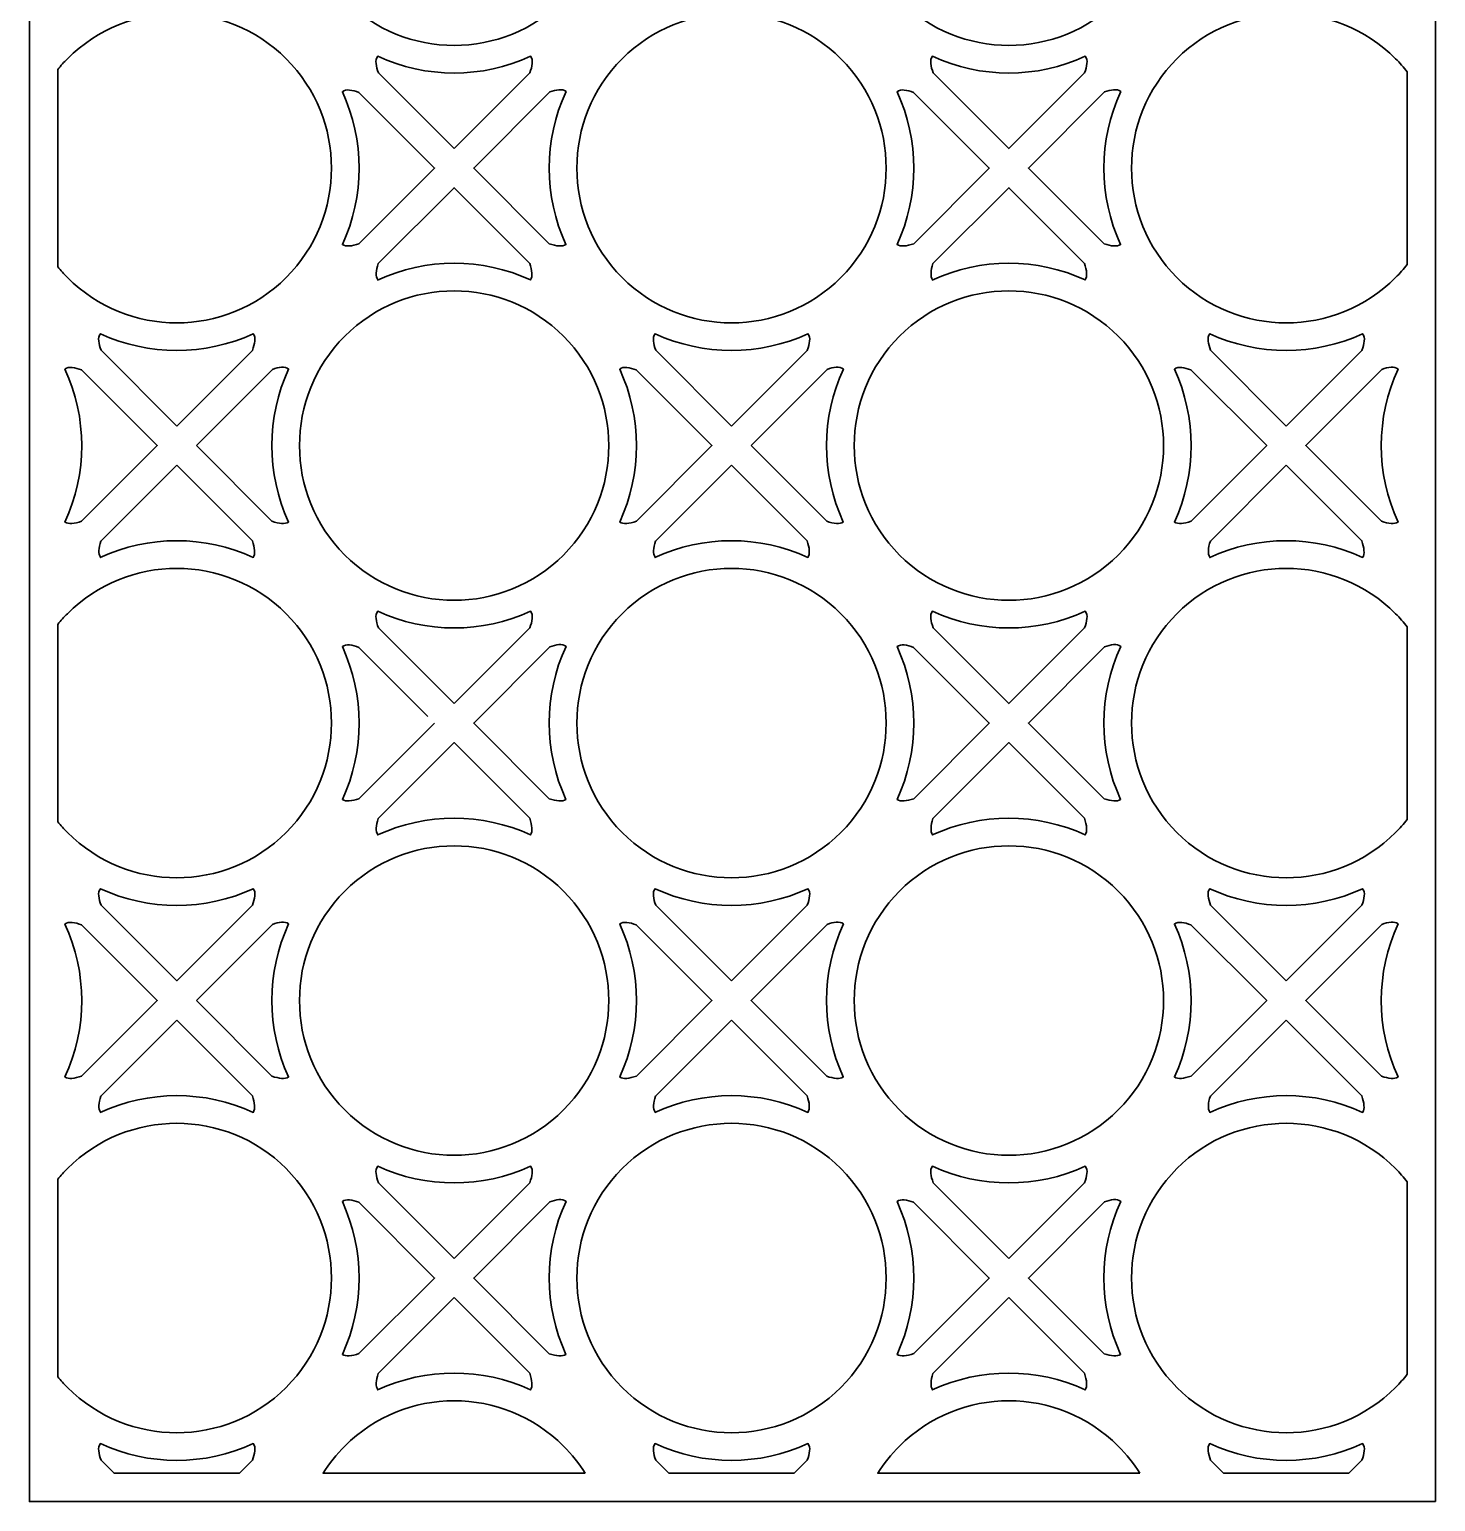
# Model space of a CAD drawing. Header units: centimetres. Extents: x 9.7 to 18.1, y -8.7 to 8.8.
# Drawn here: x 9.73 to 18.11, y -8.7 to 0.07 of the extents above; entities that cross this region are included whole.
import ezdxf

# ---------------------------------------------------------------- set-up
doc = ezdxf.new("R2010")
doc.units = ezdxf.units.CM
doc.header["$MEASUREMENT"] = 0
doc.layers.add('layer 1', color=7, linetype='Continuous')

msp = doc.modelspace()

# ---------------------------------------------------------------- linework, layer by layer
at = {"layer": 'layer 1', "color": 250, "lineweight": 30}
for points, knots in [([(18.11377, -8.70138), (18.11377, -8.70138), (18.11377, -8.64217), (18.11377, -8.64217), (18.11377, -8.64217), (18.11377, -8.64217), (18.11377, -8.53268), (18.11377, -8.53268), (18.11377, -8.53268), (18.11377, -8.53268), (18.11377, 8.63206), (18.11377, 8.63206), (18.11377, 8.63206), (18.11377, 8.63206), (18.11377, 8.75007), (18.11377, 8.75007), (18.11377, 8.75007), (18.11377, 8.75007), (18.11377, 8.80077), (18.11377, 8.80077), (18.11377, 8.80077), (18.11377, 8.80077), (9.89857, 8.80077), (9.89857, 8.80077), (9.89857, 8.80077), (9.89857, 8.80077), (9.85576, 8.80077), (9.85576, 8.80077), (9.85576, 8.80077), (9.85576, 8.80077), (9.72986, 8.80077), (9.72986, 8.80077), (9.72986, 8.80077), (9.72986, 8.80077), (9.72986, -8.53268), (9.72986, -8.53268), (9.72986, -8.53268), (9.72986, -8.53268), (9.72986, -8.56757), (9.72986, -8.56757), (9.72986, -8.56757), (9.72986, -8.56757), (9.72986, -8.70138), (9.72986, -8.70138), (9.72986, -8.70138), (9.72986, -8.70138), (18.11377, -8.70138), (18.11377, -8.70138)], [0, 0, 0, 0, 0.0769231, 0.0769231, 0.0769231, 0.0769231, 0.1538462, 0.1538462, 0.1538462, 0.1538462, 0.2307692, 0.2307692, 0.2307692, 0.2307692, 0.3076923, 0.3076923, 0.3076923, 0.3076923, 0.3846154, 0.3846154, 0.3846154, 0.3846154, 0.4615385, 0.4615385, 0.4615385, 0.4615385, 0.5384615, 0.5384615, 0.5384615, 0.5384615, 0.6153846, 0.6153846, 0.6153846, 0.6153846, 0.6923077, 0.6923077, 0.6923077, 0.6923077, 0.7692308, 0.7692308, 0.7692308, 0.7692308, 0.8461538, 0.8461538, 0.8461538, 0.8461538, 1, 1, 1, 1]), ([(11.61013, 1.55156), (11.9702, 1.91163), (12.5542, 1.91163), (12.91425, 1.55156), (12.91425, 1.55156), (13.27432, 1.19152), (13.27432, 0.60751), (12.91425, 0.24747), (12.91425, 0.24747), (12.5542, -0.1126), (11.9702, -0.1126), (11.61013, 0.24747), (11.61013, 0.24747), (11.25008, 0.60751), (11.25008, 1.19152), (11.61013, 1.55156)], [0, 0, 0, 0, 0.2, 0.2, 0.2, 0.2, 0.4, 0.4, 0.4, 0.4, 0.6, 0.6, 0.6, 0.6, 1, 1, 1, 1]), ([(14.91757, 1.55156), (15.27764, 1.91163), (15.86164, 1.91163), (16.22169, 1.55156), (16.22169, 1.55156), (16.58173, 1.19152), (16.58173, 0.60751), (16.22169, 0.24747), (16.22169, 0.24747), (15.86164, -0.1126), (15.27764, -0.1126), (14.91757, 0.24747), (14.91757, 0.24747), (14.55752, 0.60751), (14.55752, 1.19152), (14.91757, 1.55156)], [0, 0, 0, 0, 0.2, 0.2, 0.2, 0.2, 0.4, 0.4, 0.4, 0.4, 0.6, 0.6, 0.6, 0.6, 1, 1, 1, 1]), ([(9.89857, -1.34272), (9.91671, -1.36456), (9.93596, -1.38578), (9.95643, -1.40626), (9.95643, -1.40626), (10.31647, -1.76631), (10.90047, -1.76631), (11.26053, -1.40626), (11.26053, -1.40626), (11.62059, -1.04619), (11.62059, -0.46219), (11.26053, -0.10214), (11.26053, -0.10214), (10.90047, 0.25792), (10.31647, 0.25792), (9.95643, -0.10214), (9.95643, -0.10214), (9.93596, -0.12262), (9.91671, -0.14385), (9.89857, -0.16568), (9.89857, -0.16568), (9.89857, -0.16568), (9.89857, -1.34272), (9.89857, -1.34272)], [0, 0, 0, 0, 0.1428571, 0.1428571, 0.1428571, 0.1428571, 0.2857143, 0.2857143, 0.2857143, 0.2857143, 0.4285714, 0.4285714, 0.4285714, 0.4285714, 0.5714286, 0.5714286, 0.5714286, 0.5714286, 0.7142857, 0.7142857, 0.7142857, 0.7142857, 1, 1, 1, 1]), ([(13.26386, -0.10214), (13.62391, 0.25792), (14.20792, 0.25792), (14.56798, -0.10214), (14.56798, -0.10214), (14.92803, -0.46219), (14.92803, -1.04619), (14.56798, -1.40626), (14.56798, -1.40626), (14.20792, -1.76631), (13.62391, -1.76631), (13.26386, -1.40626), (13.26386, -1.40626), (12.90379, -1.04619), (12.90379, -0.46219), (13.26386, -0.10214)], [0, 0, 0, 0, 0.2, 0.2, 0.2, 0.2, 0.4, 0.4, 0.4, 0.4, 0.6, 0.6, 0.6, 0.6, 1, 1, 1, 1]), ([(17.94507, -0.1802), (17.92356, -0.15321), (17.90038, -0.12712), (17.8754, -0.10214), (17.8754, -0.10214), (17.51534, 0.25792), (16.93134, 0.25792), (16.57127, -0.10214), (16.57127, -0.10214), (16.21123, -0.46219), (16.21123, -1.04619), (16.57127, -1.40626), (16.57127, -1.40626), (16.93134, -1.76631), (17.51534, -1.76631), (17.8754, -1.40626), (17.8754, -1.40626), (17.90038, -1.38128), (17.92356, -1.35519), (17.94507, -1.32821), (17.94507, -1.32821), (17.94507, -1.32821), (17.94507, -0.1802), (17.94507, -0.1802)], [0, 0, 0, 0, 0.1428571, 0.1428571, 0.1428571, 0.1428571, 0.2857143, 0.2857143, 0.2857143, 0.2857143, 0.4285714, 0.4285714, 0.4285714, 0.4285714, 0.5714286, 0.5714286, 0.5714286, 0.5714286, 0.7142857, 0.7142857, 0.7142857, 0.7142857, 1, 1, 1, 1]), ([(12.2622, -0.63766), (12.2622, -0.63766), (12.7134, -0.18646), (12.7134, -0.18646), (12.7134, -0.18646), (12.72715, -0.14737), (12.73649, -0.11051), (12.7177, -0.08765), (12.7177, -0.08765), (12.42944, -0.22059), (12.09488, -0.2206), (11.80664, -0.08766), (11.80664, -0.08766), (11.78791, -0.11051), (11.79712, -0.14728), (11.81085, -0.18631), (11.81085, -0.18631), (11.81085, -0.18631), (12.2622, -0.63766), (12.2622, -0.63766)], [0, 0, 0, 0, 0.1666667, 0.1666667, 0.1666667, 0.1666667, 0.3333333, 0.3333333, 0.3333333, 0.3333333, 0.5, 0.5, 0.5, 0.5, 0.6666667, 0.6666667, 0.6666667, 0.6666667, 1, 1, 1, 1]), ([(15.56963, -0.63766), (15.56963, -0.63766), (16.02084, -0.18646), (16.02084, -0.18646), (16.02084, -0.18646), (16.0346, -0.14737), (16.04391, -0.11051), (16.02512, -0.08765), (16.02512, -0.08765), (15.73688, -0.22059), (15.4023, -0.2206), (15.11407, -0.08766), (15.11407, -0.08766), (15.09534, -0.11051), (15.10454, -0.14729), (15.11828, -0.18633), (15.11828, -0.18633), (15.11828, -0.18633), (15.56962, -0.63766), (15.56962, -0.63766), (15.56962, -0.63766), (15.56962, -0.63766), (15.56963, -0.63766), (15.56963, -0.63766)], [0, 0, 0, 0, 0.1428571, 0.1428571, 0.1428571, 0.1428571, 0.2857143, 0.2857143, 0.2857143, 0.2857143, 0.4285714, 0.4285714, 0.4285714, 0.4285714, 0.5714286, 0.5714286, 0.5714286, 0.5714286, 0.7142857, 0.7142857, 0.7142857, 0.7142857, 1, 1, 1, 1]), ([(11.6948, -1.20507), (11.6948, -1.20507), (12.14566, -0.75421), (12.14566, -0.75421), (12.14566, -0.75421), (12.14566, -0.75421), (11.69438, -0.30294), (11.69438, -0.30294), (11.69438, -0.30294), (11.65527, -0.28918), (11.61845, -0.27989), (11.5956, -0.29871), (11.5956, -0.29871), (11.72849, -0.58692), (11.72852, -0.92137), (11.59564, -1.20961), (11.59564, -1.20961), (11.61676, -1.22354), (11.65206, -1.21907), (11.6948, -1.20507)], [0, 0, 0, 0, 0.1666667, 0.1666667, 0.1666667, 0.1666667, 0.3333333, 0.3333333, 0.3333333, 0.3333333, 0.5, 0.5, 0.5, 0.5, 0.6666667, 0.6666667, 0.6666667, 0.6666667, 1, 1, 1, 1]), ([(12.83274, -0.30022), (12.83274, -0.30022), (12.37874, -0.75421), (12.37874, -0.75421), (12.37874, -0.75421), (12.37874, -0.75421), (12.82967, -1.20514), (12.82967, -1.20514), (12.82967, -1.20514), (12.87232, -1.21907), (12.90757, -1.22352), (12.92865, -1.20965), (12.92865, -1.20965), (12.79559, -0.92108), (12.79576, -0.5862), (12.92911, -0.29776), (12.92911, -0.29776), (12.90694, -0.27865), (12.87104, -0.28695), (12.83274, -0.30022)], [0, 0, 0, 0, 0.1666667, 0.1666667, 0.1666667, 0.1666667, 0.3333333, 0.3333333, 0.3333333, 0.3333333, 0.5, 0.5, 0.5, 0.5, 0.6666667, 0.6666667, 0.6666667, 0.6666667, 1, 1, 1, 1]), ([(15.00223, -1.20507), (15.00223, -1.20507), (15.45309, -0.75421), (15.45309, -0.75421), (15.45309, -0.75421), (15.45309, -0.75421), (15.41321, -0.71433), (15.41321, -0.71433), (15.41321, -0.71433), (15.41321, -0.71433), (15.0018, -0.30294), (15.0018, -0.30294), (15.0018, -0.30294), (14.9627, -0.28918), (14.92588, -0.27989), (14.90303, -0.29871), (14.90303, -0.29871), (15.03593, -0.58692), (15.03596, -0.92137), (14.90308, -1.20961), (14.90308, -1.20961), (14.92417, -1.22354), (14.95951, -1.21907), (15.00223, -1.20507)], [0, 0, 0, 0, 0.1428571, 0.1428571, 0.1428571, 0.1428571, 0.2857143, 0.2857143, 0.2857143, 0.2857143, 0.4285714, 0.4285714, 0.4285714, 0.4285714, 0.5714286, 0.5714286, 0.5714286, 0.5714286, 0.7142857, 0.7142857, 0.7142857, 0.7142857, 1, 1, 1, 1]), ([(16.14017, -0.30022), (16.14017, -0.30022), (15.68618, -0.75421), (15.68618, -0.75421), (15.68618, -0.75421), (15.68618, -0.75421), (16.13712, -1.20514), (16.13712, -1.20514), (16.13712, -1.20514), (16.17974, -1.21907), (16.21499, -1.22351), (16.23608, -1.20965), (16.23608, -1.20965), (16.10303, -0.92108), (16.10317, -0.5862), (16.23653, -0.29776), (16.23653, -0.29776), (16.21436, -0.27865), (16.17848, -0.28695), (16.14017, -0.30022)], [0, 0, 0, 0, 0.1666667, 0.1666667, 0.1666667, 0.1666667, 0.3333333, 0.3333333, 0.3333333, 0.3333333, 0.5, 0.5, 0.5, 0.5, 0.6666667, 0.6666667, 0.6666667, 0.6666667, 1, 1, 1, 1]), ([(12.71304, -1.32159), (12.72702, -1.36431), (12.73151, -1.39961), (12.71758, -1.4207), (12.71758, -1.4207), (12.42905, -1.28766), (12.09422, -1.28781), (11.80577, -1.42114), (11.80577, -1.42114), (11.80577, -1.42114), (11.80692, -1.42), (11.80692, -1.42), (11.80692, -1.42), (11.79264, -1.39951), (11.79645, -1.36501), (11.80983, -1.32313), (11.80983, -1.32313), (11.80983, -1.32313), (12.2622, -0.87076), (12.2622, -0.87076), (12.2622, -0.87076), (12.2622, -0.87076), (12.71304, -1.32159), (12.71304, -1.32159)], [0, 0, 0, 0, 0.1428571, 0.1428571, 0.1428571, 0.1428571, 0.2857143, 0.2857143, 0.2857143, 0.2857143, 0.4285714, 0.4285714, 0.4285714, 0.4285714, 0.5714286, 0.5714286, 0.5714286, 0.5714286, 0.7142857, 0.7142857, 0.7142857, 0.7142857, 1, 1, 1, 1]), ([(16.02048, -1.32159), (16.03445, -1.36431), (16.03893, -1.39961), (16.02502, -1.4207), (16.02502, -1.4207), (15.73647, -1.28766), (15.40165, -1.28781), (15.11321, -1.42114), (15.11321, -1.42114), (15.11321, -1.42114), (15.11435, -1.42), (15.11435, -1.42), (15.11435, -1.42), (15.10008, -1.39951), (15.10389, -1.36501), (15.11725, -1.32313), (15.11725, -1.32313), (15.11725, -1.32313), (15.56963, -0.87076), (15.56963, -0.87076), (15.56963, -0.87076), (15.56963, -0.87076), (16.02048, -1.32159), (16.02048, -1.32159)], [0, 0, 0, 0, 0.1428571, 0.1428571, 0.1428571, 0.1428571, 0.2857143, 0.2857143, 0.2857143, 0.2857143, 0.4285714, 0.4285714, 0.4285714, 0.4285714, 0.5714286, 0.5714286, 0.5714286, 0.5714286, 0.7142857, 0.7142857, 0.7142857, 0.7142857, 1, 1, 1, 1]), ([(11.61013, -1.75585), (11.9702, -1.3958), (12.5542, -1.3958), (12.91425, -1.75585), (12.91425, -1.75585), (13.27432, -2.11592), (13.27432, -2.69992), (12.91425, -3.05998), (12.91425, -3.05998), (12.5542, -3.42004), (11.9702, -3.42004), (11.61013, -3.05998), (11.61013, -3.05998), (11.25008, -2.69992), (11.25008, -2.11592), (11.61013, -1.75585)], [0, 0, 0, 0, 0.2, 0.2, 0.2, 0.2, 0.4, 0.4, 0.4, 0.4, 0.6, 0.6, 0.6, 0.6, 1, 1, 1, 1]), ([(14.91757, -1.75585), (15.27764, -1.3958), (15.86164, -1.3958), (16.22169, -1.75585), (16.22169, -1.75585), (16.58173, -2.11592), (16.58173, -2.69992), (16.22169, -3.05998), (16.22169, -3.05998), (15.86164, -3.42004), (15.27764, -3.42004), (14.91757, -3.05998), (14.91757, -3.05998), (14.55752, -2.69992), (14.55752, -2.11592), (14.91757, -1.75585)], [0, 0, 0, 0, 0.2, 0.2, 0.2, 0.2, 0.4, 0.4, 0.4, 0.4, 0.6, 0.6, 0.6, 0.6, 1, 1, 1, 1]), ([(10.60849, -2.29138), (10.60849, -2.29138), (11.0597, -1.84016), (11.0597, -1.84016), (11.0597, -1.84016), (11.07345, -1.80109), (11.08277, -1.76423), (11.06398, -1.74137), (11.06398, -1.74137), (10.77573, -1.8743), (10.44115, -1.87432), (10.15291, -1.74138), (10.15291, -1.74138), (10.1342, -1.76423), (10.1434, -1.80101), (10.15714, -1.84004), (10.15714, -1.84004), (10.15714, -1.84004), (10.60849, -2.29138), (10.60849, -2.29138)], [0, 0, 0, 0, 0.1666667, 0.1666667, 0.1666667, 0.1666667, 0.3333333, 0.3333333, 0.3333333, 0.3333333, 0.5, 0.5, 0.5, 0.5, 0.6666667, 0.6666667, 0.6666667, 0.6666667, 1, 1, 1, 1]), ([(13.91591, -2.29138), (13.91591, -2.29138), (14.36713, -1.84014), (14.36713, -1.84014), (14.36713, -1.84014), (14.38088, -1.80107), (14.39019, -1.76423), (14.37141, -1.74137), (14.37141, -1.74137), (14.08315, -1.8743), (13.74859, -1.87432), (13.46035, -1.74138), (13.46035, -1.74138), (13.44161, -1.76423), (13.45083, -1.80101), (13.46457, -1.84004), (13.46457, -1.84004), (13.46457, -1.84004), (13.91591, -2.29138), (13.91591, -2.29138)], [0, 0, 0, 0, 0.1666667, 0.1666667, 0.1666667, 0.1666667, 0.3333333, 0.3333333, 0.3333333, 0.3333333, 0.5, 0.5, 0.5, 0.5, 0.6666667, 0.6666667, 0.6666667, 0.6666667, 1, 1, 1, 1]), ([(17.22335, -2.29138), (17.22335, -2.29138), (17.67458, -1.84014), (17.67458, -1.84014), (17.67458, -1.84014), (17.68831, -1.80107), (17.69764, -1.76423), (17.67885, -1.74137), (17.67885, -1.74137), (17.39059, -1.8743), (17.05602, -1.87432), (16.76778, -1.74138), (16.76778, -1.74138), (16.74906, -1.76423), (16.75827, -1.80101), (16.772, -1.84003), (16.772, -1.84003), (16.772, -1.84003), (17.22335, -2.29138), (17.22335, -2.29138)], [0, 0, 0, 0, 0.1666667, 0.1666667, 0.1666667, 0.1666667, 0.3333333, 0.3333333, 0.3333333, 0.3333333, 0.5, 0.5, 0.5, 0.5, 0.6666667, 0.6666667, 0.6666667, 0.6666667, 1, 1, 1, 1]), ([(10.04107, -2.85879), (10.04107, -2.85879), (10.49194, -2.40792), (10.49194, -2.40792), (10.49194, -2.40792), (10.49194, -2.40792), (10.04065, -1.95665), (10.04065, -1.95665), (10.04065, -1.95665), (10.00156, -1.94289), (9.96474, -1.93362), (9.94189, -1.95242), (9.94189, -1.95242), (10.07478, -2.24063), (10.07481, -2.5751), (9.94193, -2.86333), (9.94193, -2.86333), (9.96303, -2.87726), (9.99836, -2.87279), (10.04107, -2.85879)], [0, 0, 0, 0, 0.1666667, 0.1666667, 0.1666667, 0.1666667, 0.3333333, 0.3333333, 0.3333333, 0.3333333, 0.5, 0.5, 0.5, 0.5, 0.6666667, 0.6666667, 0.6666667, 0.6666667, 1, 1, 1, 1]), ([(10.72504, -2.40792), (10.72504, -2.40792), (11.17595, -2.85885), (11.17595, -2.85885), (11.17595, -2.85885), (11.2186, -2.87279), (11.25385, -2.87723), (11.27493, -2.86336), (11.27493, -2.86336), (11.14188, -2.57481), (11.14203, -2.23991), (11.27539, -1.95149), (11.27539, -1.95149), (11.25321, -1.93235), (11.21733, -1.94068), (11.17902, -1.95393), (11.17902, -1.95393), (11.17902, -1.95393), (10.72504, -2.40792), (10.72504, -2.40792)], [0, 0, 0, 0, 0.1666667, 0.1666667, 0.1666667, 0.1666667, 0.3333333, 0.3333333, 0.3333333, 0.3333333, 0.5, 0.5, 0.5, 0.5, 0.6666667, 0.6666667, 0.6666667, 0.6666667, 1, 1, 1, 1]), ([(13.3485, -2.85879), (13.3485, -2.85879), (13.79938, -2.40792), (13.79938, -2.40792), (13.79938, -2.40792), (13.79938, -2.40792), (13.79937, -2.40792), (13.79937, -2.40792), (13.79937, -2.40792), (13.79937, -2.40792), (13.34809, -1.95665), (13.34809, -1.95665), (13.34809, -1.95665), (13.309, -1.94289), (13.27217, -1.93362), (13.24933, -1.95242), (13.24933, -1.95242), (13.38222, -2.24063), (13.38225, -2.5751), (13.24936, -2.86333), (13.24936, -2.86333), (13.27046, -2.87726), (13.30579, -2.87279), (13.3485, -2.85879)], [0, 0, 0, 0, 0.1428571, 0.1428571, 0.1428571, 0.1428571, 0.2857143, 0.2857143, 0.2857143, 0.2857143, 0.4285714, 0.4285714, 0.4285714, 0.4285714, 0.5714286, 0.5714286, 0.5714286, 0.5714286, 0.7142857, 0.7142857, 0.7142857, 0.7142857, 1, 1, 1, 1]), ([(14.03246, -2.40794), (14.03246, -2.40794), (14.48336, -2.85883), (14.48336, -2.85883), (14.48336, -2.85883), (14.52601, -2.87279), (14.56128, -2.87723), (14.58238, -2.86336), (14.58238, -2.86336), (14.4493, -2.57481), (14.44947, -2.23991), (14.58282, -1.95149), (14.58282, -1.95149), (14.56065, -1.93235), (14.52475, -1.94068), (14.48644, -1.95393), (14.48644, -1.95393), (14.48644, -1.95393), (14.03246, -2.40794), (14.03246, -2.40794)], [0, 0, 0, 0, 0.1666667, 0.1666667, 0.1666667, 0.1666667, 0.3333333, 0.3333333, 0.3333333, 0.3333333, 0.5, 0.5, 0.5, 0.5, 0.6666667, 0.6666667, 0.6666667, 0.6666667, 1, 1, 1, 1]), ([(16.65594, -2.85879), (16.65594, -2.85879), (17.10679, -2.40794), (17.10679, -2.40794), (17.10679, -2.40794), (17.10679, -2.40794), (16.65552, -1.95665), (16.65552, -1.95665), (16.65552, -1.95665), (16.61642, -1.94289), (16.57961, -1.93362), (16.55675, -1.95242), (16.55675, -1.95242), (16.68964, -2.24063), (16.68967, -2.5751), (16.55679, -2.86333), (16.55679, -2.86333), (16.57791, -2.87726), (16.61322, -2.87279), (16.65594, -2.85879)], [0, 0, 0, 0, 0.1666667, 0.1666667, 0.1666667, 0.1666667, 0.3333333, 0.3333333, 0.3333333, 0.3333333, 0.5, 0.5, 0.5, 0.5, 0.6666667, 0.6666667, 0.6666667, 0.6666667, 1, 1, 1, 1]), ([(17.79388, -1.95393), (17.79388, -1.95393), (17.3399, -2.40792), (17.3399, -2.40792), (17.3399, -2.40792), (17.3399, -2.40792), (17.3399, -2.40794), (17.3399, -2.40794), (17.3399, -2.40794), (17.3399, -2.40794), (17.79079, -2.85883), (17.79079, -2.85883), (17.79079, -2.85883), (17.83345, -2.87279), (17.86872, -2.87723), (17.88979, -2.86336), (17.88979, -2.86336), (17.75673, -2.57481), (17.7569, -2.23991), (17.89026, -1.95149), (17.89026, -1.95149), (17.86808, -1.93235), (17.83219, -1.94068), (17.79388, -1.95393)], [0, 0, 0, 0, 0.1428571, 0.1428571, 0.1428571, 0.1428571, 0.2857143, 0.2857143, 0.2857143, 0.2857143, 0.4285714, 0.4285714, 0.4285714, 0.4285714, 0.5714286, 0.5714286, 0.5714286, 0.5714286, 0.7142857, 0.7142857, 0.7142857, 0.7142857, 1, 1, 1, 1]), ([(10.60848, -2.52447), (10.60848, -2.52447), (10.15611, -2.97685), (10.15611, -2.97685), (10.15611, -2.97685), (10.14274, -3.01873), (10.13893, -3.05321), (10.15319, -3.07371), (10.15319, -3.07371), (10.15319, -3.07371), (10.15206, -3.07486), (10.15206, -3.07486), (10.15206, -3.07486), (10.4405, -2.94154), (10.77533, -2.94138), (11.06388, -3.07442), (11.06388, -3.07442), (11.07779, -3.05332), (11.07329, -3.01802), (11.05934, -2.97532), (11.05934, -2.97532), (11.05934, -2.97532), (10.60848, -2.52447), (10.60848, -2.52447)], [0, 0, 0, 0, 0.1428571, 0.1428571, 0.1428571, 0.1428571, 0.2857143, 0.2857143, 0.2857143, 0.2857143, 0.4285714, 0.4285714, 0.4285714, 0.4285714, 0.5714286, 0.5714286, 0.5714286, 0.5714286, 0.7142857, 0.7142857, 0.7142857, 0.7142857, 1, 1, 1, 1]), ([(13.91591, -2.52447), (13.91591, -2.52447), (13.46354, -2.97685), (13.46354, -2.97685), (13.46354, -2.97685), (13.45017, -3.01873), (13.44637, -3.05321), (13.46063, -3.07371), (13.46063, -3.07371), (13.46063, -3.07371), (13.45949, -3.07486), (13.45949, -3.07486), (13.45949, -3.07486), (13.74793, -2.94154), (14.08276, -2.94138), (14.3713, -3.07442), (14.3713, -3.07442), (14.38523, -3.05332), (14.38073, -3.01802), (14.36676, -2.97532), (14.36676, -2.97532), (14.36676, -2.97532), (13.91591, -2.52447), (13.91591, -2.52447)], [0, 0, 0, 0, 0.1428571, 0.1428571, 0.1428571, 0.1428571, 0.2857143, 0.2857143, 0.2857143, 0.2857143, 0.4285714, 0.4285714, 0.4285714, 0.4285714, 0.5714286, 0.5714286, 0.5714286, 0.5714286, 0.7142857, 0.7142857, 0.7142857, 0.7142857, 1, 1, 1, 1]), ([(17.22335, -2.52447), (17.22335, -2.52447), (16.77097, -2.97685), (16.77097, -2.97685), (16.77097, -2.97685), (16.75759, -3.01873), (16.75379, -3.05321), (16.76807, -3.07371), (16.76807, -3.07371), (16.76807, -3.07371), (16.76693, -3.07486), (16.76693, -3.07486), (16.76693, -3.07486), (17.05537, -2.94154), (17.39021, -2.94138), (17.67875, -3.07442), (17.67875, -3.07442), (17.69266, -3.05332), (17.68816, -3.01802), (17.67418, -2.97532), (17.67418, -2.97532), (17.67418, -2.97532), (17.26317, -2.56429), (17.26317, -2.56429), (17.26317, -2.56429), (17.26317, -2.56429), (17.22335, -2.52447), (17.22335, -2.52447)], [0, 0, 0, 0, 0.125, 0.125, 0.125, 0.125, 0.25, 0.25, 0.25, 0.25, 0.375, 0.375, 0.375, 0.375, 0.5, 0.5, 0.5, 0.5, 0.625, 0.625, 0.625, 0.625, 0.75, 0.75, 0.75, 0.75, 1, 1, 1, 1]), ([(9.89857, -4.65015), (9.91671, -4.67199), (9.93596, -4.69321), (9.95643, -4.71368), (9.95643, -4.71368), (10.31647, -5.07375), (10.90047, -5.07375), (11.26053, -4.71368), (11.26053, -4.71368), (11.62059, -4.35363), (11.62059, -3.76963), (11.26053, -3.40958), (11.26053, -3.40958), (10.90047, -3.04951), (10.31647, -3.04951), (9.95643, -3.40958), (9.95643, -3.40958), (9.93596, -3.43005), (9.91671, -3.45128), (9.89857, -3.47312), (9.89857, -3.47312), (9.89857, -3.47312), (9.89857, -4.65015), (9.89857, -4.65015)], [0, 0, 0, 0, 0.1428571, 0.1428571, 0.1428571, 0.1428571, 0.2857143, 0.2857143, 0.2857143, 0.2857143, 0.4285714, 0.4285714, 0.4285714, 0.4285714, 0.5714286, 0.5714286, 0.5714286, 0.5714286, 0.7142857, 0.7142857, 0.7142857, 0.7142857, 1, 1, 1, 1]), ([(13.26386, -3.40958), (13.62391, -3.04951), (14.20792, -3.04951), (14.56798, -3.40958), (14.56798, -3.40958), (14.92803, -3.76963), (14.92803, -4.35363), (14.56798, -4.71368), (14.56798, -4.71368), (14.20792, -5.07375), (13.62391, -5.07375), (13.26386, -4.71368), (13.26386, -4.71368), (12.90379, -4.35363), (12.90379, -3.76963), (13.26386, -3.40958)], [0, 0, 0, 0, 0.2, 0.2, 0.2, 0.2, 0.4, 0.4, 0.4, 0.4, 0.6, 0.6, 0.6, 0.6, 1, 1, 1, 1]), ([(17.94507, -3.48763), (17.92356, -3.46065), (17.90038, -3.43455), (17.8754, -3.40958), (17.8754, -3.40958), (17.51534, -3.04951), (16.93134, -3.04951), (16.57127, -3.40958), (16.57127, -3.40958), (16.21123, -3.76963), (16.21123, -4.35363), (16.57127, -4.71368), (16.57127, -4.71368), (16.93134, -5.07375), (17.51534, -5.07375), (17.8754, -4.71368), (17.8754, -4.71368), (17.90038, -4.68871), (17.92356, -4.66262), (17.94507, -4.63564), (17.94507, -4.63564), (17.94507, -4.63564), (17.94507, -3.48763), (17.94507, -3.48763)], [0, 0, 0, 0, 0.1428571, 0.1428571, 0.1428571, 0.1428571, 0.2857143, 0.2857143, 0.2857143, 0.2857143, 0.4285714, 0.4285714, 0.4285714, 0.4285714, 0.5714286, 0.5714286, 0.5714286, 0.5714286, 0.7142857, 0.7142857, 0.7142857, 0.7142857, 1, 1, 1, 1]), ([(12.2622, -3.9451), (12.2622, -3.9451), (12.7134, -3.49391), (12.7134, -3.49391), (12.7134, -3.49391), (12.72715, -3.45481), (12.73649, -3.41794), (12.7177, -3.39508), (12.7177, -3.39508), (12.42944, -3.52803), (12.09488, -3.52804), (11.80664, -3.39511), (11.80664, -3.39511), (11.78791, -3.41794), (11.79712, -3.45474), (11.81085, -3.49374), (11.81085, -3.49374), (11.81085, -3.49374), (12.2622, -3.9451), (12.2622, -3.9451)], [0, 0, 0, 0, 0.1666667, 0.1666667, 0.1666667, 0.1666667, 0.3333333, 0.3333333, 0.3333333, 0.3333333, 0.5, 0.5, 0.5, 0.5, 0.6666667, 0.6666667, 0.6666667, 0.6666667, 1, 1, 1, 1]), ([(15.56963, -3.9451), (15.56963, -3.9451), (16.02084, -3.49391), (16.02084, -3.49391), (16.02084, -3.49391), (16.0346, -3.45481), (16.04391, -3.41794), (16.02512, -3.39508), (16.02512, -3.39508), (15.73688, -3.52803), (15.4023, -3.52804), (15.11407, -3.39511), (15.11407, -3.39511), (15.09534, -3.41794), (15.10454, -3.45475), (15.1183, -3.49378), (15.1183, -3.49378), (15.1183, -3.49378), (15.56962, -3.9451), (15.56962, -3.9451), (15.56962, -3.9451), (15.56962, -3.9451), (15.56963, -3.9451), (15.56963, -3.9451)], [0, 0, 0, 0, 0.1428571, 0.1428571, 0.1428571, 0.1428571, 0.2857143, 0.2857143, 0.2857143, 0.2857143, 0.4285714, 0.4285714, 0.4285714, 0.4285714, 0.5714286, 0.5714286, 0.5714286, 0.5714286, 0.7142857, 0.7142857, 0.7142857, 0.7142857, 1, 1, 1, 1]), ([(12.10577, -4.02176), (12.10577, -4.02176), (11.69436, -3.61036), (11.69436, -3.61036), (11.69436, -3.61036), (11.65526, -3.59662), (11.61845, -3.58732), (11.5956, -3.60612), (11.5956, -3.60612), (11.72849, -3.89436), (11.72852, -4.22882), (11.59564, -4.51704), (11.59564, -4.51704), (11.61676, -4.53098), (11.65206, -4.52651), (11.6948, -4.5125), (11.6948, -4.5125), (11.6948, -4.5125), (12.14566, -4.06164), (12.14566, -4.06164)], [0, 0, 0, 0, 0.1666667, 0.1666667, 0.1666667, 0.1666667, 0.3333333, 0.3333333, 0.3333333, 0.3333333, 0.5, 0.5, 0.5, 0.5, 0.6666667, 0.6666667, 0.6666667, 0.6666667, 1, 1, 1, 1]), ([(12.83275, -3.60764), (12.83275, -3.60764), (12.37874, -4.06164), (12.37874, -4.06164), (12.37874, -4.06164), (12.37874, -4.06164), (12.82967, -4.51258), (12.82967, -4.51258), (12.82967, -4.51258), (12.87232, -4.52651), (12.90757, -4.53096), (12.92865, -4.51707), (12.92865, -4.51707), (12.79559, -4.22852), (12.79576, -3.89363), (12.92911, -3.6052), (12.92911, -3.6052), (12.90694, -3.58608), (12.87105, -3.59438), (12.83275, -3.60764)], [0, 0, 0, 0, 0.1666667, 0.1666667, 0.1666667, 0.1666667, 0.3333333, 0.3333333, 0.3333333, 0.3333333, 0.5, 0.5, 0.5, 0.5, 0.6666667, 0.6666667, 0.6666667, 0.6666667, 1, 1, 1, 1]), ([(15.00223, -4.5125), (15.00223, -4.5125), (15.45309, -4.06164), (15.45309, -4.06164), (15.45309, -4.06164), (15.45309, -4.06164), (15.0018, -3.61036), (15.0018, -3.61036), (15.0018, -3.61036), (14.9627, -3.59662), (14.92588, -3.58732), (14.90303, -3.60612), (14.90303, -3.60612), (15.03593, -3.89436), (15.03596, -4.22882), (14.90308, -4.51704), (14.90308, -4.51704), (14.92417, -4.53098), (14.95951, -4.52651), (15.00223, -4.5125)], [0, 0, 0, 0, 0.1666667, 0.1666667, 0.1666667, 0.1666667, 0.3333333, 0.3333333, 0.3333333, 0.3333333, 0.5, 0.5, 0.5, 0.5, 0.6666667, 0.6666667, 0.6666667, 0.6666667, 1, 1, 1, 1]), ([(16.14018, -3.60764), (16.14018, -3.60764), (15.68618, -4.06164), (15.68618, -4.06164), (15.68618, -4.06164), (15.68618, -4.06164), (16.13712, -4.51258), (16.13712, -4.51258), (16.13712, -4.51258), (16.17974, -4.52651), (16.21499, -4.53094), (16.23608, -4.51707), (16.23608, -4.51707), (16.10303, -4.22852), (16.10317, -3.89363), (16.23653, -3.6052), (16.23653, -3.6052), (16.21436, -3.58608), (16.17849, -3.59438), (16.14018, -3.60764)], [0, 0, 0, 0, 0.1666667, 0.1666667, 0.1666667, 0.1666667, 0.3333333, 0.3333333, 0.3333333, 0.3333333, 0.5, 0.5, 0.5, 0.5, 0.6666667, 0.6666667, 0.6666667, 0.6666667, 1, 1, 1, 1]), ([(12.71304, -4.62903), (12.72702, -4.67174), (12.73151, -4.70703), (12.71758, -4.72814), (12.71758, -4.72814), (12.42905, -4.5951), (12.09422, -4.59525), (11.80577, -4.72857), (11.80577, -4.72857), (11.80577, -4.72857), (11.80692, -4.72744), (11.80692, -4.72744), (11.80692, -4.72744), (11.79264, -4.70692), (11.79645, -4.67245), (11.80983, -4.63055), (11.80983, -4.63055), (11.80983, -4.63055), (12.2622, -4.17819), (12.2622, -4.17819), (12.2622, -4.17819), (12.2622, -4.17819), (12.71304, -4.62903), (12.71304, -4.62903)], [0, 0, 0, 0, 0.1428571, 0.1428571, 0.1428571, 0.1428571, 0.2857143, 0.2857143, 0.2857143, 0.2857143, 0.4285714, 0.4285714, 0.4285714, 0.4285714, 0.5714286, 0.5714286, 0.5714286, 0.5714286, 0.7142857, 0.7142857, 0.7142857, 0.7142857, 1, 1, 1, 1]), ([(16.02048, -4.62903), (16.03445, -4.67174), (16.03893, -4.70703), (16.02502, -4.72814), (16.02502, -4.72814), (15.73647, -4.5951), (15.40165, -4.59525), (15.11321, -4.72857), (15.11321, -4.72857), (15.11321, -4.72857), (15.11435, -4.72744), (15.11435, -4.72744), (15.11435, -4.72744), (15.10008, -4.70692), (15.10389, -4.67245), (15.11725, -4.63055), (15.11725, -4.63055), (15.11725, -4.63055), (15.56963, -4.17819), (15.56963, -4.17819), (15.56963, -4.17819), (15.56963, -4.17819), (16.02048, -4.62903), (16.02048, -4.62903)], [0, 0, 0, 0, 0.1428571, 0.1428571, 0.1428571, 0.1428571, 0.2857143, 0.2857143, 0.2857143, 0.2857143, 0.4285714, 0.4285714, 0.4285714, 0.4285714, 0.5714286, 0.5714286, 0.5714286, 0.5714286, 0.7142857, 0.7142857, 0.7142857, 0.7142857, 1, 1, 1, 1]), ([(11.61013, -5.06329), (11.9702, -4.70324), (12.5542, -4.70324), (12.91425, -5.06329), (12.91425, -5.06329), (13.27432, -5.42334), (13.27432, -6.00735), (12.91425, -6.36741), (12.91425, -6.36741), (12.5542, -6.72746), (11.9702, -6.72746), (11.61013, -6.36741), (11.61013, -6.36741), (11.25008, -6.00735), (11.25008, -5.42334), (11.61013, -5.06329)], [0, 0, 0, 0, 0.2, 0.2, 0.2, 0.2, 0.4, 0.4, 0.4, 0.4, 0.6, 0.6, 0.6, 0.6, 1, 1, 1, 1]), ([(14.91757, -5.06329), (15.27764, -4.70324), (15.86164, -4.70324), (16.22169, -5.06329), (16.22169, -5.06329), (16.58173, -5.42334), (16.58173, -6.00735), (16.22169, -6.36741), (16.22169, -6.36741), (15.86164, -6.72746), (15.27764, -6.72746), (14.91757, -6.36741), (14.91757, -6.36741), (14.55752, -6.00735), (14.55752, -5.42334), (14.91757, -5.06329)], [0, 0, 0, 0, 0.2, 0.2, 0.2, 0.2, 0.4, 0.4, 0.4, 0.4, 0.6, 0.6, 0.6, 0.6, 1, 1, 1, 1]), ([(10.60849, -5.5988), (10.60849, -5.5988), (11.05969, -5.14761), (11.05969, -5.14761), (11.05969, -5.14761), (11.07344, -5.10852), (11.08277, -5.07165), (11.06398, -5.0488), (11.06398, -5.0488), (10.77573, -5.18174), (10.44115, -5.18175), (10.15291, -5.04882), (10.15291, -5.04882), (10.1342, -5.07165), (10.1434, -5.10844), (10.15714, -5.14747), (10.15714, -5.14747), (10.15714, -5.14747), (10.60848, -5.5988), (10.60848, -5.5988), (10.60848, -5.5988), (10.60848, -5.5988), (10.60849, -5.5988), (10.60849, -5.5988)], [0, 0, 0, 0, 0.1428571, 0.1428571, 0.1428571, 0.1428571, 0.2857143, 0.2857143, 0.2857143, 0.2857143, 0.4285714, 0.4285714, 0.4285714, 0.4285714, 0.5714286, 0.5714286, 0.5714286, 0.5714286, 0.7142857, 0.7142857, 0.7142857, 0.7142857, 1, 1, 1, 1]), ([(13.91591, -5.5988), (13.91591, -5.5988), (14.36712, -5.14759), (14.36712, -5.14759), (14.36712, -5.14759), (14.38088, -5.1085), (14.39019, -5.07165), (14.37141, -5.0488), (14.37141, -5.0488), (14.08315, -5.18174), (13.74859, -5.18175), (13.46035, -5.04882), (13.46035, -5.04882), (13.44161, -5.07165), (13.45083, -5.10844), (13.46457, -5.14747), (13.46457, -5.14747), (13.46457, -5.14747), (13.91591, -5.5988), (13.91591, -5.5988)], [0, 0, 0, 0, 0.1666667, 0.1666667, 0.1666667, 0.1666667, 0.3333333, 0.3333333, 0.3333333, 0.3333333, 0.5, 0.5, 0.5, 0.5, 0.6666667, 0.6666667, 0.6666667, 0.6666667, 1, 1, 1, 1]), ([(17.22335, -5.5988), (17.22335, -5.5988), (17.67458, -5.14758), (17.67458, -5.14758), (17.67458, -5.14758), (17.68831, -5.1085), (17.69764, -5.07165), (17.67885, -5.0488), (17.67885, -5.0488), (17.39059, -5.18174), (17.05602, -5.18175), (16.76778, -5.04882), (16.76778, -5.04882), (16.74906, -5.07165), (16.75827, -5.10844), (16.772, -5.14746), (16.772, -5.14746), (16.772, -5.14746), (17.22335, -5.5988), (17.22335, -5.5988)], [0, 0, 0, 0, 0.1666667, 0.1666667, 0.1666667, 0.1666667, 0.3333333, 0.3333333, 0.3333333, 0.3333333, 0.5, 0.5, 0.5, 0.5, 0.6666667, 0.6666667, 0.6666667, 0.6666667, 1, 1, 1, 1]), ([(10.04107, -6.16621), (10.04107, -6.16621), (10.49192, -5.71536), (10.49192, -5.71536), (10.49192, -5.71536), (10.49192, -5.71536), (10.04065, -5.26408), (10.04065, -5.26408), (10.04065, -5.26408), (10.00156, -5.25033), (9.96474, -5.24105), (9.94189, -5.25985), (9.94189, -5.25985), (10.07478, -5.54806), (10.07481, -5.88253), (9.94193, -6.17077), (9.94193, -6.17077), (9.96303, -6.18468), (9.99836, -6.18022), (10.04107, -6.16621)], [0, 0, 0, 0, 0.1666667, 0.1666667, 0.1666667, 0.1666667, 0.3333333, 0.3333333, 0.3333333, 0.3333333, 0.5, 0.5, 0.5, 0.5, 0.6666667, 0.6666667, 0.6666667, 0.6666667, 1, 1, 1, 1]), ([(10.72504, -5.71536), (10.72504, -5.71536), (11.17595, -6.16629), (11.17595, -6.16629), (11.17595, -6.16629), (11.2186, -6.18022), (11.25385, -6.18467), (11.27493, -6.1708), (11.27493, -6.1708), (11.14188, -5.88223), (11.14203, -5.54735), (11.27539, -5.25891), (11.27539, -5.25891), (11.25321, -5.2398), (11.21733, -5.24809), (11.17902, -5.26137), (11.17902, -5.26137), (11.17902, -5.26137), (10.72504, -5.71536), (10.72504, -5.71536)], [0, 0, 0, 0, 0.1666667, 0.1666667, 0.1666667, 0.1666667, 0.3333333, 0.3333333, 0.3333333, 0.3333333, 0.5, 0.5, 0.5, 0.5, 0.6666667, 0.6666667, 0.6666667, 0.6666667, 1, 1, 1, 1]), ([(13.3485, -6.16621), (13.3485, -6.16621), (13.79937, -5.71536), (13.79937, -5.71536), (13.79937, -5.71536), (13.79937, -5.71536), (13.34809, -5.26408), (13.34809, -5.26408), (13.34809, -5.26408), (13.309, -5.25033), (13.27217, -5.24105), (13.24933, -5.25985), (13.24933, -5.25985), (13.38222, -5.54806), (13.38225, -5.88253), (13.24936, -6.17077), (13.24936, -6.17077), (13.27046, -6.18468), (13.30579, -6.18022), (13.3485, -6.16621)], [0, 0, 0, 0, 0.1666667, 0.1666667, 0.1666667, 0.1666667, 0.3333333, 0.3333333, 0.3333333, 0.3333333, 0.5, 0.5, 0.5, 0.5, 0.6666667, 0.6666667, 0.6666667, 0.6666667, 1, 1, 1, 1]), ([(14.48644, -5.26137), (14.48644, -5.26137), (14.03246, -5.71536), (14.03246, -5.71536), (14.03246, -5.71536), (14.03246, -5.71536), (14.48339, -6.16629), (14.48339, -6.16629), (14.48339, -6.16629), (14.52603, -6.18022), (14.56128, -6.18467), (14.58238, -6.1708), (14.58238, -6.1708), (14.4493, -5.88223), (14.44947, -5.54735), (14.58282, -5.25891), (14.58282, -5.25891), (14.56065, -5.2398), (14.52475, -5.24809), (14.48644, -5.26137)], [0, 0, 0, 0, 0.1666667, 0.1666667, 0.1666667, 0.1666667, 0.3333333, 0.3333333, 0.3333333, 0.3333333, 0.5, 0.5, 0.5, 0.5, 0.6666667, 0.6666667, 0.6666667, 0.6666667, 1, 1, 1, 1]), ([(16.65594, -6.16621), (16.65594, -6.16621), (17.10679, -5.71537), (17.10679, -5.71537), (17.10679, -5.71537), (17.10679, -5.71537), (16.65552, -5.26408), (16.65552, -5.26408), (16.65552, -5.26408), (16.61642, -5.25033), (16.57961, -5.24105), (16.55675, -5.25985), (16.55675, -5.25985), (16.68964, -5.54806), (16.68967, -5.88253), (16.55679, -6.17077), (16.55679, -6.17077), (16.57791, -6.18468), (16.61322, -6.18022), (16.65594, -6.16621)], [0, 0, 0, 0, 0.1666667, 0.1666667, 0.1666667, 0.1666667, 0.3333333, 0.3333333, 0.3333333, 0.3333333, 0.5, 0.5, 0.5, 0.5, 0.6666667, 0.6666667, 0.6666667, 0.6666667, 1, 1, 1, 1]), ([(17.79388, -5.26137), (17.79388, -5.26137), (17.3399, -5.71536), (17.3399, -5.71536), (17.3399, -5.71536), (17.3399, -5.71536), (17.79081, -6.16628), (17.79081, -6.16628), (17.79081, -6.16628), (17.83345, -6.18022), (17.86872, -6.18467), (17.88979, -6.1708), (17.88979, -6.1708), (17.75673, -5.88223), (17.7569, -5.54735), (17.89026, -5.25891), (17.89026, -5.25891), (17.86808, -5.2398), (17.83219, -5.24809), (17.79388, -5.26137)], [0, 0, 0, 0, 0.1666667, 0.1666667, 0.1666667, 0.1666667, 0.3333333, 0.3333333, 0.3333333, 0.3333333, 0.5, 0.5, 0.5, 0.5, 0.6666667, 0.6666667, 0.6666667, 0.6666667, 1, 1, 1, 1]), ([(10.60848, -5.8319), (10.60848, -5.8319), (10.15611, -6.28427), (10.15611, -6.28427), (10.15611, -6.28427), (10.14274, -6.32616), (10.13893, -6.36065), (10.15319, -6.38115), (10.15319, -6.38115), (10.15319, -6.38115), (10.15206, -6.38229), (10.15206, -6.38229), (10.15206, -6.38229), (10.4405, -6.24896), (10.77533, -6.24881), (11.06388, -6.38185), (11.06388, -6.38185), (11.07779, -6.36076), (11.07329, -6.32545), (11.05934, -6.28274), (11.05934, -6.28274), (11.05934, -6.28274), (10.60848, -5.8319), (10.60848, -5.8319)], [0, 0, 0, 0, 0.1428571, 0.1428571, 0.1428571, 0.1428571, 0.2857143, 0.2857143, 0.2857143, 0.2857143, 0.4285714, 0.4285714, 0.4285714, 0.4285714, 0.5714286, 0.5714286, 0.5714286, 0.5714286, 0.7142857, 0.7142857, 0.7142857, 0.7142857, 1, 1, 1, 1]), ([(13.91591, -5.8319), (13.91591, -5.8319), (13.46354, -6.28427), (13.46354, -6.28427), (13.46354, -6.28427), (13.45017, -6.32616), (13.44637, -6.36065), (13.46063, -6.38115), (13.46063, -6.38115), (13.46063, -6.38115), (13.45949, -6.38229), (13.45949, -6.38229), (13.45949, -6.38229), (13.74793, -6.24896), (14.08276, -6.24881), (14.3713, -6.38185), (14.3713, -6.38185), (14.38523, -6.36076), (14.38073, -6.32545), (14.36676, -6.28274), (14.36676, -6.28274), (14.36676, -6.28274), (13.91591, -5.8319), (13.91591, -5.8319)], [0, 0, 0, 0, 0.1428571, 0.1428571, 0.1428571, 0.1428571, 0.2857143, 0.2857143, 0.2857143, 0.2857143, 0.4285714, 0.4285714, 0.4285714, 0.4285714, 0.5714286, 0.5714286, 0.5714286, 0.5714286, 0.7142857, 0.7142857, 0.7142857, 0.7142857, 1, 1, 1, 1]), ([(17.22335, -5.8319), (17.22335, -5.8319), (16.77097, -6.28427), (16.77097, -6.28427), (16.77097, -6.28427), (16.75759, -6.32616), (16.75379, -6.36065), (16.76807, -6.38115), (16.76807, -6.38115), (16.76807, -6.38115), (16.76693, -6.38229), (16.76693, -6.38229), (16.76693, -6.38229), (17.05537, -6.24896), (17.39021, -6.24881), (17.67875, -6.38185), (17.67875, -6.38185), (17.69266, -6.36076), (17.68816, -6.32545), (17.67418, -6.28274), (17.67418, -6.28274), (17.67418, -6.28274), (17.22335, -5.8319), (17.22335, -5.8319)], [0, 0, 0, 0, 0.1428571, 0.1428571, 0.1428571, 0.1428571, 0.2857143, 0.2857143, 0.2857143, 0.2857143, 0.4285714, 0.4285714, 0.4285714, 0.4285714, 0.5714286, 0.5714286, 0.5714286, 0.5714286, 0.7142857, 0.7142857, 0.7142857, 0.7142857, 1, 1, 1, 1]), ([(9.89857, -7.95758), (9.91671, -7.97942), (9.93596, -8.00065), (9.95643, -8.02112), (9.95643, -8.02112), (10.31647, -8.38118), (10.90047, -8.38118), (11.26053, -8.02112), (11.26053, -8.02112), (11.62059, -7.66107), (11.62059, -7.07706), (11.26053, -6.717), (11.26053, -6.717), (10.90047, -6.35695), (10.31647, -6.35695), (9.95643, -6.717), (9.95643, -6.717), (9.93596, -6.73748), (9.91671, -6.75871), (9.89857, -6.78055), (9.89857, -6.78055), (9.89857, -6.78055), (9.89857, -7.95758), (9.89857, -7.95758)], [0, 0, 0, 0, 0.1428571, 0.1428571, 0.1428571, 0.1428571, 0.2857143, 0.2857143, 0.2857143, 0.2857143, 0.4285714, 0.4285714, 0.4285714, 0.4285714, 0.5714286, 0.5714286, 0.5714286, 0.5714286, 0.7142857, 0.7142857, 0.7142857, 0.7142857, 1, 1, 1, 1]), ([(13.26386, -6.717), (13.62391, -6.35695), (14.20792, -6.35695), (14.56798, -6.717), (14.56798, -6.717), (14.92803, -7.07706), (14.92803, -7.66107), (14.56798, -8.02112), (14.56798, -8.02112), (14.20792, -8.38118), (13.62391, -8.38118), (13.26386, -8.02112), (13.26386, -8.02112), (12.90379, -7.66107), (12.90379, -7.07706), (13.26386, -6.717)], [0, 0, 0, 0, 0.2, 0.2, 0.2, 0.2, 0.4, 0.4, 0.4, 0.4, 0.6, 0.6, 0.6, 0.6, 1, 1, 1, 1]), ([(17.94507, -6.79506), (17.92356, -6.76808), (17.90038, -6.74198), (17.8754, -6.717), (17.8754, -6.717), (17.51534, -6.35695), (16.93134, -6.35695), (16.57127, -6.717), (16.57127, -6.717), (16.21123, -7.07706), (16.21123, -7.66107), (16.57127, -8.02112), (16.57127, -8.02112), (16.93134, -8.38118), (17.51534, -8.38118), (17.8754, -8.02112), (17.8754, -8.02112), (17.90038, -7.99614), (17.92356, -7.97006), (17.94507, -7.94307), (17.94507, -7.94307), (17.94507, -7.94307), (17.94507, -6.79506), (17.94507, -6.79506)], [0, 0, 0, 0, 0.1428571, 0.1428571, 0.1428571, 0.1428571, 0.2857143, 0.2857143, 0.2857143, 0.2857143, 0.4285714, 0.4285714, 0.4285714, 0.4285714, 0.5714286, 0.5714286, 0.5714286, 0.5714286, 0.7142857, 0.7142857, 0.7142857, 0.7142857, 1, 1, 1, 1]), ([(12.2622, -7.25253), (12.2622, -7.25253), (12.7134, -6.80131), (12.7134, -6.80131), (12.7134, -6.80131), (12.72717, -6.76224), (12.73649, -6.72538), (12.7177, -6.70251), (12.7177, -6.70251), (12.42944, -6.83546), (12.09488, -6.83546), (11.80664, -6.70253), (11.80664, -6.70253), (11.78791, -6.72538), (11.79712, -6.76217), (11.81085, -6.80118), (11.81085, -6.80118), (11.81085, -6.80118), (12.2622, -7.25253), (12.2622, -7.25253)], [0, 0, 0, 0, 0.1666667, 0.1666667, 0.1666667, 0.1666667, 0.3333333, 0.3333333, 0.3333333, 0.3333333, 0.5, 0.5, 0.5, 0.5, 0.6666667, 0.6666667, 0.6666667, 0.6666667, 1, 1, 1, 1]), ([(15.56963, -7.25253), (15.56963, -7.25253), (16.02084, -6.80131), (16.02084, -6.80131), (16.02084, -6.80131), (16.03461, -6.76224), (16.04391, -6.72538), (16.02512, -6.70251), (16.02512, -6.70251), (15.73688, -6.83546), (15.4023, -6.83546), (15.11407, -6.70253), (15.11407, -6.70253), (15.09534, -6.72538), (15.10454, -6.76217), (15.11828, -6.80118), (15.11828, -6.80118), (15.11828, -6.80118), (15.56963, -7.25253), (15.56963, -7.25253)], [0, 0, 0, 0, 0.1666667, 0.1666667, 0.1666667, 0.1666667, 0.3333333, 0.3333333, 0.3333333, 0.3333333, 0.5, 0.5, 0.5, 0.5, 0.6666667, 0.6666667, 0.6666667, 0.6666667, 1, 1, 1, 1]), ([(11.6948, -7.81994), (11.6948, -7.81994), (12.14566, -7.36909), (12.14566, -7.36909), (12.14566, -7.36909), (12.14566, -7.36909), (11.69438, -6.91779), (11.69438, -6.91779), (11.69438, -6.91779), (11.65527, -6.90403), (11.61845, -6.89476), (11.5956, -6.91356), (11.5956, -6.91356), (11.72849, -7.20179), (11.72852, -7.53625), (11.59564, -7.82448), (11.59564, -7.82448), (11.61676, -7.83841), (11.65206, -7.83393), (11.6948, -7.81994)], [0, 0, 0, 0, 0.1666667, 0.1666667, 0.1666667, 0.1666667, 0.3333333, 0.3333333, 0.3333333, 0.3333333, 0.5, 0.5, 0.5, 0.5, 0.6666667, 0.6666667, 0.6666667, 0.6666667, 1, 1, 1, 1]), ([(12.83274, -6.91508), (12.83274, -6.91508), (12.37874, -7.36907), (12.37874, -7.36907), (12.37874, -7.36907), (12.37874, -7.36907), (12.37874, -7.36909), (12.37874, -7.36909), (12.37874, -7.36909), (12.37874, -7.36909), (12.82965, -7.81998), (12.82965, -7.81998), (12.82965, -7.81998), (12.8723, -7.83393), (12.90757, -7.83838), (12.92865, -7.82451), (12.92865, -7.82451), (12.79559, -7.53595), (12.79576, -7.20105), (12.92911, -6.91263), (12.92911, -6.91263), (12.90694, -6.8935), (12.87104, -6.90182), (12.83274, -6.91508)], [0, 0, 0, 0, 0.1428571, 0.1428571, 0.1428571, 0.1428571, 0.2857143, 0.2857143, 0.2857143, 0.2857143, 0.4285714, 0.4285714, 0.4285714, 0.4285714, 0.5714286, 0.5714286, 0.5714286, 0.5714286, 0.7142857, 0.7142857, 0.7142857, 0.7142857, 1, 1, 1, 1]), ([(15.00223, -7.81994), (15.00223, -7.81994), (15.45309, -7.36909), (15.45309, -7.36909), (15.45309, -7.36909), (15.45309, -7.36909), (15.0018, -6.91779), (15.0018, -6.91779), (15.0018, -6.91779), (14.9627, -6.90403), (14.92588, -6.89476), (14.90303, -6.91356), (14.90303, -6.91356), (15.03593, -7.20179), (15.03596, -7.53625), (14.90308, -7.82448), (14.90308, -7.82448), (14.92417, -7.83841), (14.95951, -7.83393), (15.00223, -7.81994)], [0, 0, 0, 0, 0.1666667, 0.1666667, 0.1666667, 0.1666667, 0.3333333, 0.3333333, 0.3333333, 0.3333333, 0.5, 0.5, 0.5, 0.5, 0.6666667, 0.6666667, 0.6666667, 0.6666667, 1, 1, 1, 1]), ([(16.14017, -6.91508), (16.14017, -6.91508), (15.68618, -7.36907), (15.68618, -7.36907), (15.68618, -7.36907), (15.68618, -7.36907), (16.13712, -7.82), (16.13712, -7.82), (16.13712, -7.82), (16.17974, -7.83393), (16.21499, -7.83837), (16.23608, -7.82451), (16.23608, -7.82451), (16.10303, -7.53595), (16.10317, -7.20105), (16.23653, -6.91263), (16.23653, -6.91263), (16.21436, -6.8935), (16.17848, -6.90182), (16.14017, -6.91508)], [0, 0, 0, 0, 0.1666667, 0.1666667, 0.1666667, 0.1666667, 0.3333333, 0.3333333, 0.3333333, 0.3333333, 0.5, 0.5, 0.5, 0.5, 0.6666667, 0.6666667, 0.6666667, 0.6666667, 1, 1, 1, 1]), ([(12.2622, -7.48562), (12.2622, -7.48562), (11.93202, -7.81579), (11.93202, -7.81579), (11.93202, -7.81579), (11.93202, -7.81579), (11.80983, -7.938), (11.80983, -7.938), (11.80983, -7.938), (11.79645, -7.97987), (11.79264, -8.01437), (11.80692, -8.03486), (11.80692, -8.03486), (11.80692, -8.03486), (11.80577, -8.03601), (11.80577, -8.03601), (11.80577, -8.03601), (12.09422, -7.90268), (12.42905, -7.90254), (12.71758, -8.03557), (12.71758, -8.03557), (12.73151, -8.01447), (12.72702, -7.97917), (12.71304, -7.93646), (12.71304, -7.93646), (12.71304, -7.93646), (12.2622, -7.48562), (12.2622, -7.48562)], [0, 0, 0, 0, 0.125, 0.125, 0.125, 0.125, 0.25, 0.25, 0.25, 0.25, 0.375, 0.375, 0.375, 0.375, 0.5, 0.5, 0.5, 0.5, 0.625, 0.625, 0.625, 0.625, 0.75, 0.75, 0.75, 0.75, 1, 1, 1, 1]), ([(15.56963, -7.48562), (15.56963, -7.48562), (15.11725, -7.938), (15.11725, -7.938), (15.11725, -7.938), (15.10389, -7.97987), (15.10008, -8.01437), (15.11435, -8.03486), (15.11435, -8.03486), (15.11435, -8.03486), (15.11321, -8.03601), (15.11321, -8.03601), (15.11321, -8.03601), (15.40165, -7.90268), (15.73647, -7.90254), (16.02502, -8.03557), (16.02502, -8.03557), (16.03893, -8.01447), (16.03445, -7.97917), (16.02048, -7.93646), (16.02048, -7.93646), (16.02048, -7.93646), (15.56963, -7.48562), (15.56963, -7.48562)], [0, 0, 0, 0, 0.1428571, 0.1428571, 0.1428571, 0.1428571, 0.2857143, 0.2857143, 0.2857143, 0.2857143, 0.4285714, 0.4285714, 0.4285714, 0.4285714, 0.5714286, 0.5714286, 0.5714286, 0.5714286, 0.7142857, 0.7142857, 0.7142857, 0.7142857, 1, 1, 1, 1]), ([(13.04351, -8.53268), (13.04351, -8.53268), (11.48087, -8.53268), (11.48087, -8.53268), (11.48087, -8.53268), (11.517, -8.47517), (11.56008, -8.42078), (11.61013, -8.37073), (11.61013, -8.37073), (11.9702, -8.01066), (12.5542, -8.01066), (12.91425, -8.37073), (12.91425, -8.37073), (12.9643, -8.42078), (13.00737, -8.47517), (13.04351, -8.53268)], [0, 0, 0, 0, 0.2, 0.2, 0.2, 0.2, 0.4, 0.4, 0.4, 0.4, 0.6, 0.6, 0.6, 0.6, 1, 1, 1, 1]), ([(16.35094, -8.53268), (16.35094, -8.53268), (14.78831, -8.53268), (14.78831, -8.53268), (14.78831, -8.53268), (14.82444, -8.47517), (14.86751, -8.42078), (14.91757, -8.37073), (14.91757, -8.37073), (15.27764, -8.01066), (15.86164, -8.01066), (16.22169, -8.37073), (16.22169, -8.37073), (16.27174, -8.42078), (16.3148, -8.47517), (16.35094, -8.53268)], [0, 0, 0, 0, 0.2, 0.2, 0.2, 0.2, 0.4, 0.4, 0.4, 0.4, 0.6, 0.6, 0.6, 0.6, 1, 1, 1, 1]), ([(10.98206, -8.53268), (10.98206, -8.53268), (10.23491, -8.53268), (10.23491, -8.53268), (10.23491, -8.53268), (10.23491, -8.53268), (10.15715, -8.45493), (10.15715, -8.45493), (10.15715, -8.45493), (10.1434, -8.41589), (10.1342, -8.37909), (10.15291, -8.35625), (10.15291, -8.35625), (10.44115, -8.48919), (10.77573, -8.48917), (11.06398, -8.35622), (11.06398, -8.35622), (11.08277, -8.37909), (11.07344, -8.41596), (11.05969, -8.45505), (11.05969, -8.45505), (11.05969, -8.45505), (10.98206, -8.53268), (10.98206, -8.53268)], [0, 0, 0, 0, 0.1428571, 0.1428571, 0.1428571, 0.1428571, 0.2857143, 0.2857143, 0.2857143, 0.2857143, 0.4285714, 0.4285714, 0.4285714, 0.4285714, 0.5714286, 0.5714286, 0.5714286, 0.5714286, 0.7142857, 0.7142857, 0.7142857, 0.7142857, 1, 1, 1, 1]), ([(14.28947, -8.53268), (14.28947, -8.53268), (13.54234, -8.53268), (13.54234, -8.53268), (13.54234, -8.53268), (13.54234, -8.53268), (13.46459, -8.45493), (13.46459, -8.45493), (13.46459, -8.45493), (13.45083, -8.41589), (13.44161, -8.37909), (13.46035, -8.35625), (13.46035, -8.35625), (13.74859, -8.48919), (14.08315, -8.48917), (14.37141, -8.35622), (14.37141, -8.35622), (14.39019, -8.37909), (14.38088, -8.41594), (14.36712, -8.45503), (14.36712, -8.45503), (14.36712, -8.45503), (14.28947, -8.53268), (14.28947, -8.53268)], [0, 0, 0, 0, 0.1428571, 0.1428571, 0.1428571, 0.1428571, 0.2857143, 0.2857143, 0.2857143, 0.2857143, 0.4285714, 0.4285714, 0.4285714, 0.4285714, 0.5714286, 0.5714286, 0.5714286, 0.5714286, 0.7142857, 0.7142857, 0.7142857, 0.7142857, 1, 1, 1, 1]), ([(17.59691, -8.53268), (17.59691, -8.53268), (16.84978, -8.53268), (16.84978, -8.53268), (16.84978, -8.53268), (16.84978, -8.53268), (16.772, -8.4549), (16.772, -8.4549), (16.772, -8.4549), (16.75827, -8.41588), (16.74906, -8.37909), (16.76778, -8.35625), (16.76778, -8.35625), (17.05602, -8.48919), (17.39059, -8.48917), (17.67885, -8.35622), (17.67885, -8.35622), (17.69764, -8.37909), (17.68831, -8.41594), (17.67458, -8.45501), (17.67458, -8.45501), (17.67458, -8.45501), (17.59691, -8.53268), (17.59691, -8.53268)], [0, 0, 0, 0, 0.1428571, 0.1428571, 0.1428571, 0.1428571, 0.2857143, 0.2857143, 0.2857143, 0.2857143, 0.4285714, 0.4285714, 0.4285714, 0.4285714, 0.5714286, 0.5714286, 0.5714286, 0.5714286, 0.7142857, 0.7142857, 0.7142857, 0.7142857, 1, 1, 1, 1])]:
    msp.add_open_spline(points, degree=3, knots=knots, dxfattribs=at)

doc.saveas('drawing.dxf')
